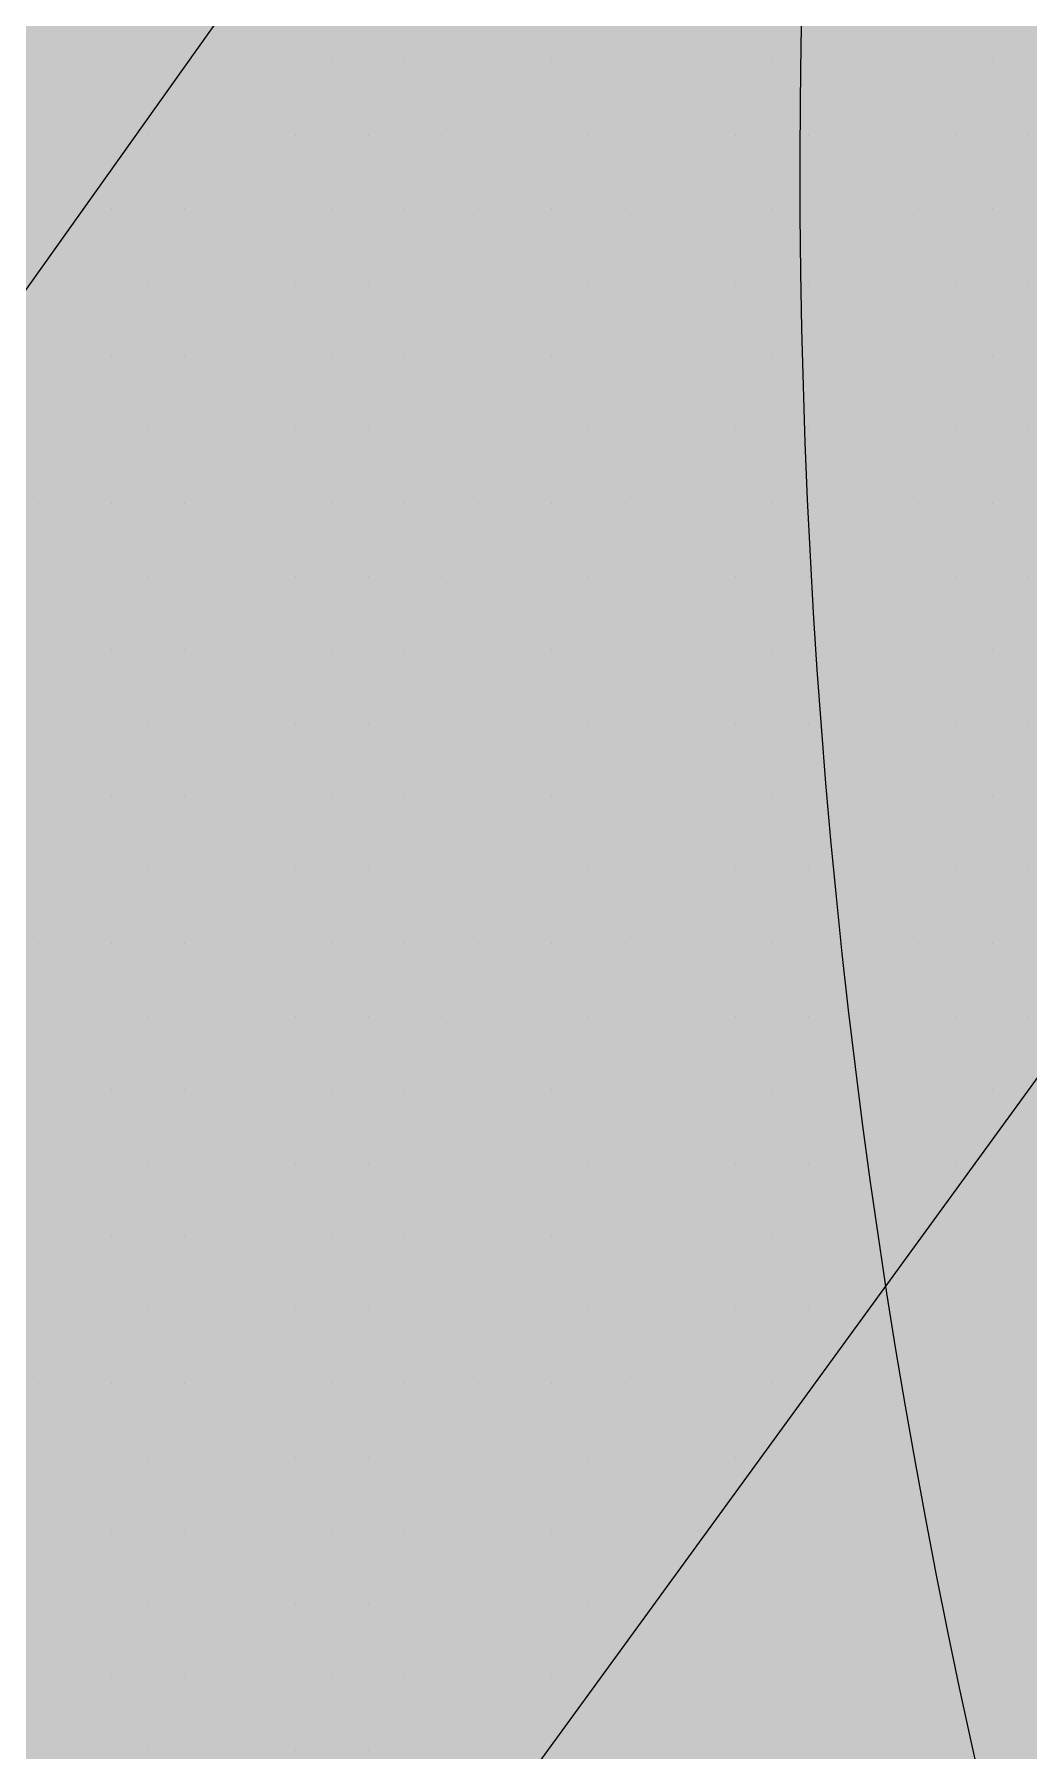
# Paper-space layout 'Layout1' of a CAD drawing. Extents: x -43 to 2298, y -18 to 768.
# Drawn here: x 729.104 to 729.85, y 380.228 to 381.515 of the extents above; entities that cross this region are included whole.
import ezdxf

# ---------------------------------------------------------------- set-up
doc = ezdxf.new("R2010")
doc.units = 0
doc.header["$LTSCALE"] = 2
doc.linetypes.add('CACHEX2', pattern=[0.75, 0.5, -0.25])
doc.layers.add('CARTOUCHE', color=7, linetype='Continuous')
doc.layers.add('LOGO', color=7, linetype='Continuous')

# ---------------------------------------------------------------- blocks, each defined once
blk = doc.blocks.new('A$C715108E3')
at = {"layer": 'LOGO', "color": 131}
for p, q in [((-20.7041, -13.8809), (-20.7041, -13.8809)), ((-20.6153, -13.8809), (-20.6153, -13.8809)), ((-20.524, -13.8809), (-20.524, -13.8809)), ((-20.4322, -13.8809), (-20.4322, -13.8809)), ((-20.3403, -13.8809), (-20.3403, -13.8809)), ((-20.2487, -13.8809), (-20.2487, -13.8809)), ((-20.157, -13.8809), (-20.157, -13.8809)), ((-20.065, -13.8809), (-20.065, -13.8809)), ((-19.9737, -13.8809), (-19.9737, -13.8809)), ((-19.8817, -13.8809), (-19.8817, -13.8809)), ((-19.7897, -13.8809), (-19.7897, -13.8809)), ((-19.6979, -13.8809), (-19.6979, -13.8809)), ((-20.7697, -13.9735), (-20.7697, -13.9735)), ((-20.7528, -13.9735), (-20.7528, -13.9735)), ((-20.6616, -13.9735), (-20.6616, -13.9735)), ((-20.5695, -13.9735), (-20.5695, -13.9735)), ((-20.4779, -13.9735), (-20.4779, -13.9735)), ((-20.3864, -13.9735), (-20.3864, -13.9735)), ((-20.2946, -13.9735), (-20.2946, -13.9735)), ((-20.2026, -13.9735), (-20.2026, -13.9735)), ((-20.1113, -13.9735), (-20.1113, -13.9735)), ((-20.0195, -13.9735), (-20.0195, -13.9735)), ((-19.9275, -13.9735), (-19.9275, -13.9735)), ((-19.8354, -13.9735), (-19.8354, -13.9735)), ((-19.7444, -13.9735), (-19.7444, -13.9735)), ((-19.6525, -13.9735), (-19.6525, -13.9735)), ((-20.8351, -14.065), (-20.8351, -14.065)), ((-20.7993, -14.065), (-20.7993, -14.065)), ((-20.7073, -14.065), (-20.7073, -14.065)), ((-20.6153, -14.065), (-20.6153, -14.065)), ((-20.524, -14.065), (-20.524, -14.065)), ((-20.4322, -14.065), (-20.4322, -14.065)), ((-20.3403, -14.065), (-20.3403, -14.065)), ((-20.2487, -14.065), (-20.2487, -14.065)), ((-20.157, -14.065), (-20.157, -14.065)), ((-20.065, -14.065), (-20.065, -14.065)), ((-19.9737, -14.065), (-19.9737, -14.065)), ((-19.8817, -14.065), (-19.8817, -14.065)), ((-19.7897, -14.065), (-19.7897, -14.065)), ((-19.6979, -14.065), (-19.6979, -14.065)), ((-20.8448, -14.1574), (-20.8448, -14.1574)), ((-20.7528, -14.1574), (-20.7528, -14.1574)), ((-20.6616, -14.1574), (-20.6616, -14.1574)), ((-20.5695, -14.1574), (-20.5695, -14.1574)), ((-20.4779, -14.1574), (-20.4779, -14.1574)), ((-20.3864, -14.1574), (-20.3864, -14.1574)), ((-20.2946, -14.1574), (-20.2946, -14.1574)), ((-20.2026, -14.1574), (-20.2026, -14.1574)), ((-20.1113, -14.1574), (-20.1113, -14.1574)), ((-20.0195, -14.1574), (-20.0195, -14.1574)), ((-19.9275, -14.1574), (-19.9275, -14.1574)), ((-19.8354, -14.1574), (-19.8354, -14.1574)), ((-19.7444, -14.1574), (-19.7444, -14.1574)), ((-19.6525, -14.1574), (-19.6525, -14.1574)), ((-20.8904, -14.2488), (-20.8904, -14.2488)), ((-20.7993, -14.2488), (-20.7993, -14.2488)), ((-20.7073, -14.2488), (-20.7073, -14.2488)), ((-20.6153, -14.2488), (-20.6153, -14.2488)), ((-20.524, -14.2488), (-20.524, -14.2488)), ((-20.4322, -14.2488), (-20.4322, -14.2488)), ((-20.3403, -14.2488), (-20.3403, -14.2488)), ((-20.2487, -14.2488), (-20.2487, -14.2488)), ((-20.157, -14.2488), (-20.157, -14.2488)), ((-20.065, -14.2488), (-20.065, -14.2488)), ((-19.9737, -14.2488), (-19.9737, -14.2488)), ((-19.8817, -14.2488), (-19.8817, -14.2488)), ((-19.7897, -14.2488), (-19.7897, -14.2488)), ((-19.6979, -14.2488), (-19.6979, -14.2488)), ((-20.8448, -14.3401), (-20.8448, -14.3401)), ((-20.7528, -14.3401), (-20.7528, -14.3401)), ((-20.6616, -14.3401), (-20.6616, -14.3401)), ((-20.5695, -14.3401), (-20.5695, -14.3401)), ((-20.4779, -14.3401), (-20.4779, -14.3401)), ((-20.3864, -14.3401), (-20.3864, -14.3401)), ((-20.2946, -14.3401), (-20.2946, -14.3401)), ((-20.2026, -14.3401), (-20.2026, -14.3401)), ((-20.1113, -14.3401), (-20.1113, -14.3401)), ((-20.0195, -14.3401), (-20.0195, -14.3401)), ((-19.9275, -14.3401), (-19.9275, -14.3401)), ((-19.8354, -14.3401), (-19.8354, -14.3401)), ((-19.7444, -14.3401), (-19.7444, -14.3401)), ((-19.6525, -14.3401), (-19.6525, -14.3401)), ((-20.8904, -14.4325), (-20.8904, -14.4325)), ((-20.7993, -14.4325), (-20.7993, -14.4325)), ((-20.7073, -14.4325), (-20.7073, -14.4325)), ((-20.6153, -14.4325), (-20.6153, -14.4325)), ((-20.524, -14.4325), (-20.524, -14.4325)), ((-20.4322, -14.4325), (-20.4322, -14.4325)), ((-20.3403, -14.4325), (-20.3403, -14.4325)), ((-20.2487, -14.4325), (-20.2487, -14.4325)), ((-20.157, -14.4325), (-20.157, -14.4325)), ((-20.065, -14.4325), (-20.065, -14.4325)), ((-19.9737, -14.4325), (-19.9737, -14.4325)), ((-19.8817, -14.4325), (-19.8817, -14.4325)), ((-19.7897, -14.4325), (-19.7897, -14.4325)), ((-19.6979, -14.4325), (-19.6979, -14.4325)), ((-20.8448, -14.5238), (-20.8448, -14.5238)), ((-20.7528, -14.5238), (-20.7528, -14.5238)), ((-20.6616, -14.5238), (-20.6616, -14.5238)), ((-20.5695, -14.5238), (-20.5695, -14.5238)), ((-20.4779, -14.5238), (-20.4779, -14.5238)), ((-20.3864, -14.5238), (-20.3864, -14.5238)), ((-20.2946, -14.5238), (-20.2946, -14.5238)), ((-20.2026, -14.5238), (-20.2026, -14.5238)), ((-20.1113, -14.5238), (-20.1113, -14.5238)), ((-20.0195, -14.5238), (-20.0195, -14.5238)), ((-19.9275, -14.5238), (-19.9275, -14.5238)), ((-19.8354, -14.5238), (-19.8354, -14.5238)), ((-19.7444, -14.5238), (-19.7444, -14.5238)), ((-19.6525, -14.5238), (-19.6525, -14.5238)), ((-20.8904, -14.6152), (-20.8904, -14.6152)), ((-20.7993, -14.6152), (-20.7993, -14.6152)), ((-20.7073, -14.6152), (-20.7073, -14.6152)), ((-20.6153, -14.6152), (-20.6153, -14.6152)), ((-20.524, -14.6152), (-20.524, -14.6152)), ((-20.4322, -14.6152), (-20.4322, -14.6152)), ((-20.3403, -14.6152), (-20.3403, -14.6152)), ((-20.2487, -14.6152), (-20.2487, -14.6152)), ((-20.157, -14.6152), (-20.157, -14.6152)), ((-20.065, -14.6152), (-20.065, -14.6152)), ((-19.9737, -14.6152), (-19.9737, -14.6152)), ((-19.8817, -14.6152), (-19.8817, -14.6152)), ((-19.7897, -14.6152), (-19.7897, -14.6152)), ((-19.6979, -14.6152), (-19.6979, -14.6152)), ((-20.8448, -14.7076), (-20.8448, -14.7076)), ((-20.7528, -14.7076), (-20.7528, -14.7076)), ((-20.6616, -14.7076), (-20.6616, -14.7076)), ((-20.5695, -14.7076), (-20.5695, -14.7076)), ((-20.4779, -14.7076), (-20.4779, -14.7076)), ((-20.3864, -14.7076), (-20.3864, -14.7076)), ((-20.2946, -14.7076), (-20.2946, -14.7076)), ((-20.2026, -14.7076), (-20.2026, -14.7076)), ((-20.1113, -14.7076), (-20.1113, -14.7076)), ((-20.0195, -14.7076), (-20.0195, -14.7076)), ((-19.9275, -14.7076), (-19.9275, -14.7076)), ((-19.8354, -14.7076), (-19.8354, -14.7076)), ((-19.7444, -14.7076), (-19.7444, -14.7076)), ((-19.6525, -14.7076), (-19.6525, -14.7076)), ((-20.8904, -14.7991), (-20.8904, -14.7991)), ((-20.7993, -14.7991), (-20.7993, -14.7991)), ((-20.7073, -14.7991), (-20.7073, -14.7991)), ((-20.6153, -14.7991), (-20.6153, -14.7991)), ((-20.524, -14.7991), (-20.524, -14.7991)), ((-20.4322, -14.7991), (-20.4322, -14.7991)), ((-20.3403, -14.7991), (-20.3403, -14.7991)), ((-20.2487, -14.7991), (-20.2487, -14.7991)), ((-20.157, -14.7991), (-20.157, -14.7991)), ((-20.065, -14.7991), (-20.065, -14.7991)), ((-19.9737, -14.7991), (-19.9737, -14.7991)), ((-19.8817, -14.7991), (-19.8817, -14.7991)), ((-19.7897, -14.7991), (-19.7897, -14.7991)), ((-19.6979, -14.7991), (-19.6979, -14.7991)), ((-20.8448, -14.8905), (-20.8448, -14.8905)), ((-20.7528, -14.8905), (-20.7528, -14.8905)), ((-20.6616, -14.8905), (-20.6616, -14.8905)), ((-20.5695, -14.8905), (-20.5695, -14.8905)), ((-20.4779, -14.8905), (-20.4779, -14.8905)), ((-20.3864, -14.8905), (-20.3864, -14.8905)), ((-20.2946, -14.8905), (-20.2946, -14.8905)), ((-20.2026, -14.8905), (-20.2026, -14.8905)), ((-20.1113, -14.8905), (-20.1113, -14.8905)), ((-20.0195, -14.8905), (-20.0195, -14.8905)), ((-19.9275, -14.8905), (-19.9275, -14.8905)), ((-19.8354, -14.8905), (-19.8354, -14.8905)), ((-19.7444, -14.8905), (-19.7444, -14.8905)), ((-19.6525, -14.8905), (-19.6525, -14.8905)), ((-20.8904, -14.9827), (-20.8904, -14.9827)), ((-20.7993, -14.9827), (-20.7993, -14.9827)), ((-20.7073, -14.9827), (-20.7073, -14.9827)), ((-20.6153, -14.9827), (-20.6153, -14.9827)), ((-20.524, -14.9827), (-20.524, -14.9827)), ((-20.4322, -14.9827), (-20.4322, -14.9827)), ((-20.3403, -14.9827), (-20.3403, -14.9827)), ((-20.2487, -14.9827), (-20.2487, -14.9827)), ((-20.157, -14.9827), (-20.157, -14.9827)), ((-20.065, -14.9827), (-20.065, -14.9827)), ((-19.9737, -14.9827), (-19.9737, -14.9827)), ((-19.8817, -14.9827), (-19.8817, -14.9827)), ((-19.7897, -14.9827), (-19.7897, -14.9827)), ((-19.6979, -14.9827), (-19.6979, -14.9827)), ((-20.8448, -15.0742), (-20.8448, -15.0742)), ((-20.7528, -15.0742), (-20.7528, -15.0742)), ((-20.6616, -15.0742), (-20.6616, -15.0742)), ((-20.5695, -15.0742), (-20.5695, -15.0742)), ((-20.4779, -15.0742), (-20.4779, -15.0742)), ((-20.3864, -15.0742), (-20.3864, -15.0742)), ((-20.2946, -15.0742), (-20.2946, -15.0742)), ((-20.2026, -15.0742), (-20.2026, -15.0742)), ((-20.1113, -15.0742), (-20.1113, -15.0742)), ((-20.0195, -15.0742), (-20.0195, -15.0742)), ((-19.9275, -15.0742), (-19.9275, -15.0742)), ((-19.8354, -15.0742), (-19.8354, -15.0742)), ((-19.7444, -15.0742), (-19.7444, -15.0742)), ((-19.6525, -15.0742), (-19.6525, -15.0742)), ((-20.8904, -15.1655), (-20.8904, -15.1655)), ((-20.7993, -15.1655), (-20.7993, -15.1655)), ((-20.7073, -15.1655), (-20.7073, -15.1655)), ((-20.6153, -15.1655), (-20.6153, -15.1655)), ((-20.524, -15.1655), (-20.524, -15.1655)), ((-20.4322, -15.1655), (-20.4322, -15.1655)), ((-20.3403, -15.1655), (-20.3403, -15.1655)), ((-20.2487, -15.1655), (-20.2487, -15.1655)), ((-20.157, -15.1655), (-20.157, -15.1655)), ((-20.065, -15.1655), (-20.065, -15.1655)), ((-19.9737, -15.1655), (-19.9737, -15.1655)), ((-19.8817, -15.1655), (-19.8817, -15.1655)), ((-19.7897, -15.1655), (-19.7897, -15.1655)), ((-19.6979, -15.1655), (-19.6979, -15.1655)), ((-20.8448, -15.2579), (-20.8448, -15.2579)), ((-20.7528, -15.2579), (-20.7528, -15.2579)), ((-20.6616, -15.2579), (-20.6616, -15.2579)), ((-20.5695, -15.2579), (-20.5695, -15.2579)), ((-20.4779, -15.2579), (-20.4779, -15.2579)), ((-20.3864, -15.2579), (-20.3864, -15.2579)), ((-20.2946, -15.2579), (-20.2946, -15.2579)), ((-20.2026, -15.2579), (-20.2026, -15.2579)), ((-20.1113, -15.2579), (-20.1113, -15.2579)), ((-20.0195, -15.2579), (-20.0195, -15.2579)), ((-19.9275, -15.2579), (-19.9275, -15.2579)), ((-19.8354, -15.2579), (-19.8354, -15.2579)), ((-19.7444, -15.2579), (-19.7444, -15.2579)), ((-20.8904, -15.3493), (-20.8904, -15.3493)), ((-20.7993, -15.3493), (-20.7993, -15.3493)), ((-20.7073, -15.3493), (-20.7073, -15.3493)), ((-20.6153, -15.3493), (-20.6153, -15.3493)), ((-20.524, -15.3493), (-20.524, -15.3493)), ((-20.4322, -15.3493), (-20.4322, -15.3493)), ((-20.3403, -15.3493), (-20.3403, -15.3493)), ((-20.2487, -15.3493), (-20.2487, -15.3493)), ((-20.157, -15.3493), (-20.157, -15.3493)), ((-20.065, -15.3493), (-20.065, -15.3493)), ((-19.9737, -15.3493), (-19.9737, -15.3493)), ((-19.8817, -15.3493), (-19.8817, -15.3493)), ((-19.7897, -15.3493), (-19.7897, -15.3493)), ((-20.8448, -15.4406), (-20.8448, -15.4406)), ((-20.7528, -15.4406), (-20.7528, -15.4406)), ((-20.6616, -15.4406), (-20.6616, -15.4406)), ((-20.5695, -15.4406), (-20.5695, -15.4406)), ((-20.4779, -15.4406), (-20.4779, -15.4406)), ((-20.3864, -15.4406), (-20.3864, -15.4406)), ((-20.2946, -15.4406), (-20.2946, -15.4406)), ((-20.2026, -15.4406), (-20.2026, -15.4406)), ((-20.1113, -15.4406), (-20.1113, -15.4406)), ((-20.0195, -15.4406), (-20.0195, -15.4406)), ((-19.9275, -15.4406), (-19.9275, -15.4406)), ((-20.8904, -15.5332), (-20.8904, -15.5332)), ((-20.7993, -15.5332), (-20.7993, -15.5332)), ((-20.7073, -15.5332), (-20.7073, -15.5332)), ((-20.6153, -15.5332), (-20.6153, -15.5332)), ((-20.524, -15.5332), (-20.524, -15.5332)), ((-20.4322, -15.5332), (-20.4322, -15.5332)), ((-20.3403, -15.5332), (-20.3403, -15.5332)), ((-20.2487, -15.5332), (-20.2487, -15.5332)), ((-20.157, -15.5332), (-20.157, -15.5332)), ((-20.065, -15.5332), (-20.065, -15.5332)), ((-19.9737, -15.5332), (-19.9737, -15.5332)), ((-20.8448, -15.6246), (-20.8448, -15.6246)), ((-20.7528, -15.6246), (-20.7528, -15.6246)), ((-20.6616, -15.6246), (-20.6616, -15.6246)), ((-20.5695, -15.6246), (-20.5695, -15.6246)), ((-20.4779, -15.6246), (-20.4779, -15.6246)), ((-20.3864, -15.6246), (-20.3864, -15.6246)), ((-20.2946, -15.6246), (-20.2946, -15.6246)), ((-20.2026, -15.6246), (-20.2026, -15.6246)), ((-20.1113, -15.6246), (-20.1113, -15.6246)), ((-20.0195, -15.6246), (-20.0195, -15.6246)), ((-20.8904, -15.7159), (-20.8904, -15.7159)), ((-20.7993, -15.7159), (-20.7993, -15.7159)), ((-20.7073, -15.7159), (-20.7073, -15.7159)), ((-20.6153, -15.7159), (-20.6153, -15.7159)), ((-20.524, -15.7159), (-20.524, -15.7159)), ((-20.4322, -15.7159), (-20.4322, -15.7159)), ((-20.3403, -15.7159), (-20.3403, -15.7159)), ((-20.2487, -15.7159), (-20.2487, -15.7159)), ((-20.157, -15.7159), (-20.157, -15.7159)), ((-20.065, -15.7159), (-20.065, -15.7159)), ((-20.8448, -15.8083), (-20.8448, -15.8083)), ((-20.7528, -15.8083), (-20.7528, -15.8083)), ((-20.6616, -15.8083), (-20.6616, -15.8083)), ((-20.5695, -15.8083), (-20.5695, -15.8083)), ((-20.4779, -15.8083), (-20.4779, -15.8083)), ((-20.3864, -15.8083), (-20.3864, -15.8083)), ((-20.2946, -15.8083), (-20.2946, -15.8083)), ((-20.2026, -15.8083), (-20.2026, -15.8083)), ((-20.8904, -15.8996), (-20.8904, -15.8996)), ((-20.7993, -15.8996), (-20.7993, -15.8996)), ((-20.7073, -15.8996), (-20.7073, -15.8996)), ((-20.6153, -15.8996), (-20.6153, -15.8996)), ((-20.524, -15.8996), (-20.524, -15.8996)), ((-20.4322, -15.8996), (-20.4322, -15.8996)), ((-20.3403, -15.8996), (-20.3403, -15.8996)), ((-20.2487, -15.8996), (-20.2487, -15.8996)), ((-20.8448, -15.991), (-20.8448, -15.991)), ((-20.7528, -15.991), (-20.7528, -15.991)), ((-20.6616, -15.991), (-20.6616, -15.991)), ((-20.5695, -15.991), (-20.5695, -15.991)), ((-20.4779, -15.991), (-20.4779, -15.991)), ((-20.3864, -15.991), (-20.3864, -15.991)), ((-20.2946, -15.991), (-20.2946, -15.991))]:
    blk.add_line(p, q, dxfattribs=at)
blk.add_lwpolyline([(-17.1584, -8.2441), (-18.0286, -7.9298), (-18.0526, -7.5674), (-19.5918, -4.1428), (-19.9715, -4.6917), (-20.3358, -5.3705), (-20.5244, -6.0493), (-18.8268, -9.8581), (-21.759, -9.5491), (-21.8471, -10.1027), (-21.9097, -10.8565), (-21.9352, -11.1957), (-19.0429, -11.5482), (-21.5982, -15.1374), (-21.3595, -15.879), (-21.1447, -16.5576), (-21.0193, -16.9601), (-20.5289, -16.3696), (-17.1333, -11.706)], dxfattribs=at)
blk = doc.blocks.new('A$C581E6685')
at = {"layer": 'LOGO', "color": 32, "linetype": 'CACHEX2', "ltscale": 1.5}
blk.add_ellipse((-38.0538, 23.8138), major_axis=(-19.0311, -3.534), ratio=0.590567, dxfattribs=at)
at = {"layer": 'LOGO', "color": 32}
blk.add_ellipse((-37.6144, 23.8499), major_axis=(-13.5768, -4.2839), ratio=0.791971, dxfattribs=at)
at = {"layer": 'CARTOUCHE'}
blk.add_blockref('A$C715108E3', (-31.6739, 36.3189), dxfattribs=at)
blk = doc.blocks.new('miniLogo')
at = {"layer": 'CARTOUCHE', "true_color": 0xffffff}
h = blk.add_hatch(color=7, dxfattribs=at)
h.dxf.hatch_style = 1
edge = h.paths.add_edge_path()
edge.add_spline(control_points=[(960.7415, 27.4251), (960.7415, 16.5339), (960.7415, 5.6427), (960.7415, 1.8027), (964.5815, 1.8027), (1010.1208, 1.8027), (1055.66, 1.8027), (1059.5, 1.8027), (1059.5, 5.6427), (1059.5, 16.5339), (1059.5, 27.4251), (1059.5, 31.2651), (1055.66, 31.2651), (1010.1208, 31.2651), (964.5815, 31.2651), (960.7415, 31.2651), (960.7415, 27.4251)], knot_values=[0, 0, 0, 1, 1, 2.570796, 2.570796, 3.570796, 3.570796, 5.141593, 5.141593, 6.141593, 6.141593, 7.712389, 7.712389, 8.712389, 8.712389, 10.283185, 10.283185, 10.283185], weights=[1, 1, 1, 0.707107, 1, 1, 1, 0.707107, 1, 1, 1, 0.707107, 1, 1, 1, 0.707107, 1], degree=2, periodic=0)
at = {"layer": 'CARTOUCHE'}
blk.add_rational_spline([(960.7415, 27.4251), (960.7415, 16.5339), (960.7415, 5.6427), (960.7415, 1.8027), (964.5815, 1.8027), (1010.1208, 1.8027), (1055.66, 1.8027), (1059.5, 1.8027), (1059.5, 5.6427), (1059.5, 16.5339), (1059.5, 27.4251), (1059.5, 31.2651), (1055.66, 31.2651), (1010.1208, 31.2651), (964.5815, 31.2651), (960.7415, 31.2651), (960.7415, 27.4251)], [1, 1, 1, 0.707106781187, 1, 1, 1, 0.707106781187, 1, 1, 1, 0.707106781187, 1, 1, 1, 0.707106781187, 1], degree=2, knots=[0, 0, 0, 1, 1, 2.570796, 2.570796, 3.570796, 3.570796, 5.141593, 5.141593, 6.141593, 6.141593, 7.712389, 7.712389, 8.712389, 8.712389, 10.283185, 10.283185, 10.283185], dxfattribs=at)
at = {"layer": 'CARTOUCHE', "xscale": 0.6, "yscale": 0.6, "zscale": 0.6}
blk.add_blockref('A$C581E6685', (998.0122, 3.1833), dxfattribs=at)

psp = doc.layouts.get("Layout1")

# ---------------------------------------------------------------- block references
at = {"layer": 'CARTOUCHE'}
psp.add_blockref('miniLogo', (-237.3663, 364.8484), dxfattribs=at)

doc.saveas('drawing.dxf')
